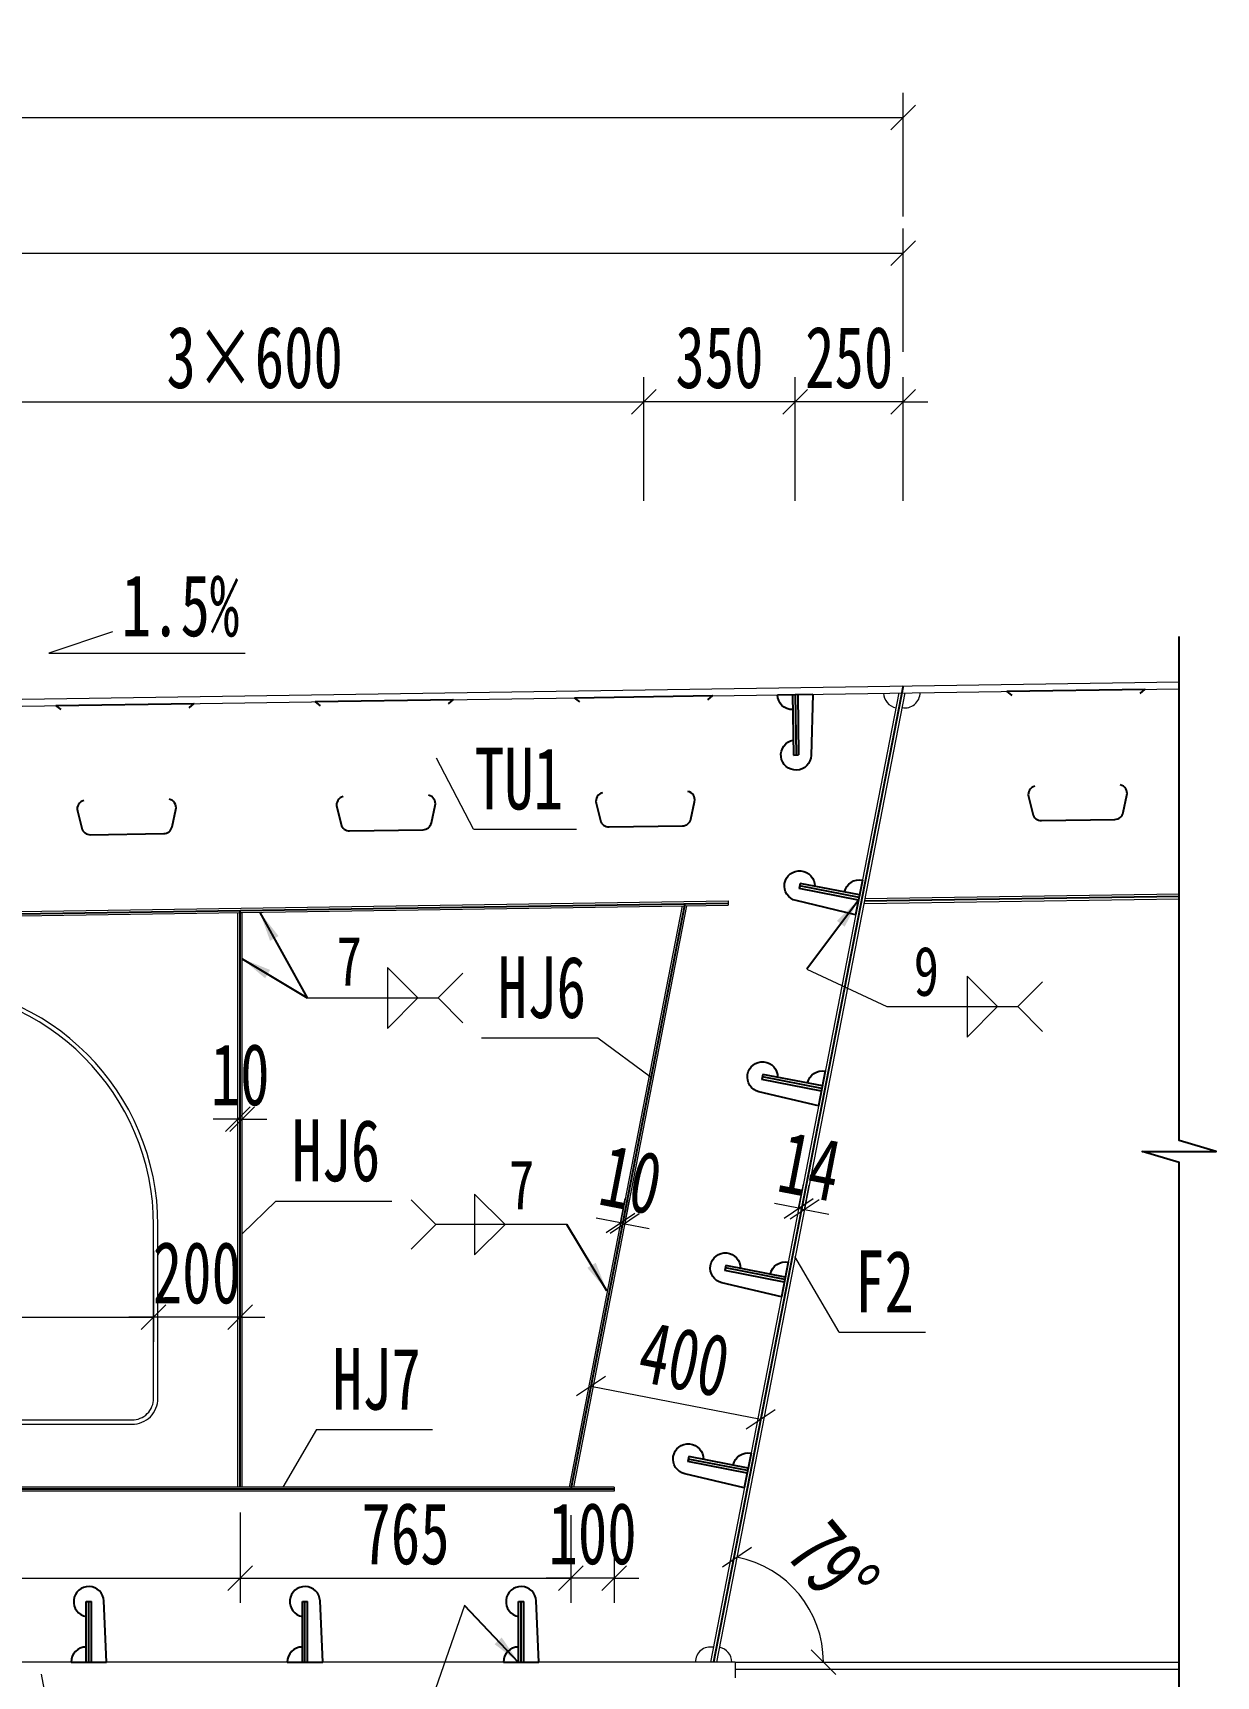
# Model space of a CAD drawing. Header units: millimetres. Extents: x -89049 to 410567, y -307459 to -100425.
# Drawn here: x 202742 to 205478, y -118473 to -114674 of the extents above; entities that cross this region are included whole.
import ezdxf
from ezdxf.enums import TextEntityAlignment as Align

# ---------------------------------------------------------------- set-up
doc = ezdxf.new("R2010")
doc.units = ezdxf.units.MM
doc.layers.get('Defpoints').update_dxf_attribs({"color": 8})
for name, color, linetype, lineweight in [('Dim', 4, 'Continuous', 15), ('文字', 7, 'Continuous', 15), ('细实线', 4, 'Continuous', 15), ('钢板粗线', 1, 'Continuous', 25), ('钢板细线', 6, 'Continuous', 15)]:
    doc.layers.add(name, color=color, linetype=linetype, lineweight=lineweight)
doc.layers.add('Text', color=4, linetype='Continuous')
doc.styles.add('111', font='', dxfattribs={"width": 0.7})
doc.styles.add('BM_Dim', font='', dxfattribs={"width": 0.85})
doc.styles.add('SMEDI', font='', dxfattribs={"width": 0.75})
doc.styles.get("Standard").update_dxf_attribs({"font": ''})
doc.styles.get('111').set_extended_font_data('仿宋_GB2312')
doc.styles.get('BM_Dim').set_extended_font_data('仿宋_GB2312')
doc.styles.get('SMEDI').set_extended_font_data('仿宋_GB2312')
doc.styles.get('Standard').set_extended_font_data('仿宋_GB2312')
doc.dimstyles.new('200', dxfattribs={"dimscale": 0, "dimtxt": 2.5, "dimasz": 1, "dimexe": 1, "dimexo": 1, "dimgap": 0.6, "dimtad": 1, "dimdec": 0, "dimdsep": 46, "dimtxsty": '111', "dimblk": 'OBLIQUE', "dimcen": 0, "dimclrd": 4, "dimclre": 4, "dimclrt": 4, "dimadec": 1, "dimazin": 2, "dimtfac": 1, "dimtdec": 0, "dimtix": 1, "dimtmove": 2, "dimatfit": 3, "dimfxl": 4, "dimfxlon": 1, "dimtolj": 1, "dimlwd": -1, "dimlwe": -1, "dimarcsym": 0})
doc.dimstyles.new('MSteel_1.0_1.0', dxfattribs={"dimtxt": 3, "dimasz": 1.2, "dimexe": 1, "dimexo": 1, "dimgap": 1, "dimtad": 3, "dimtoh": 1, "dimdec": 0, "dimzin": 0, "dimdsep": 46, "dimtxsty": 'Standard', "dimblk": 'ARCHTICK', "dimcen": 0.09, "dimclrd": 3, "dimclre": 3, "dimadec": 0, "dimazin": 0, "dimtfac": 1, "dimtdec": 4, "dimtofl": 0, "dimtmove": 0, "dimatfit": 3, "dimfxl": 1, "dimtolj": 1, "dimtzin": 0, "dimarcsym": 0})

# ---------------------------------------------------------------- blocks, each defined once
blk = doc.blocks.new('_Oblique')
at = {"color": 0, "linetype": 'ByBlock', "lineweight": -2}
blk.add_line((-0.5, -0.5), (0.5, 0.5), dxfattribs=at)
blk = doc.blocks.new('*D4913')
at = {"layer": 'Defpoints', "color": 0}
for p in [(204526.5, -117394.2), (204507, -117421.1), (204520.8, -117423.8)]:
    blk.add_point(p, dxfattribs=at)
at = {"layer": '细实线', "color": 4}
for p, q in [((204512.8, -117391.5), (204523.7, -117335.4)), ((204526.5, -117394.2), (204537.4, -117338.1)), ((204512.8, -117391.5), (204456.7, -117380.6)), ((204512.8, -117391.5), (204526.5, -117394.2)), ((204526.5, -117394.2), (204582.6, -117405.1))]:
    blk.add_line(p, q, dxfattribs=at)
at = {"layer": '细实线', "color": 4, "xscale": 57.14285714285715, "yscale": 57.14285714285715, "zscale": 57.14285714285715}
for p, rotation in [((204512.8, -117391.5), 348.9999999999923), ((204526.5, -117394.2), 168.9999999999923)]:
    blk.add_blockref('_Oblique', p, dxfattribs=dict(at, rotation=rotation))
at = {"layer": '细实线', "color": 4, "insert": (204538.9, -117294), "char_height": 142.86, "attachment_point": 5, "rotation": 349, "style": '111'}
blk.add_mtext('\\A1;14', dxfattribs=at)
blk = doc.blocks.new('*D4914')
at = {"layer": 'Defpoints', "color": 0}
for p in [(204754.7, -115182.8), (193572.4, -116176.6), (204754.7, -116183.5)]:
    blk.add_point(p, dxfattribs=at)
at = {"layer": '细实线', "color": 4}
for p, q in [((193572.4, -115411.4), (193572.4, -115125.7)), ((204754.7, -115411.4), (204754.7, -115125.7)), ((193572.4, -115182.8), (204754.7, -115182.8))]:
    blk.add_line(p, q, dxfattribs=at)
at = {"layer": '细实线', "color": 4, "xscale": 57.14285714285715, "yscale": 57.14285714285715, "zscale": 57.14285714285715, "rotation": 180}
blk.add_blockref('_Oblique', (193572.4, -115182.8), dxfattribs=at)
at = {"layer": '细实线', "color": 4, "xscale": 57.14285714285715, "yscale": 57.14285714285715, "zscale": 57.14285714285715}
blk.add_blockref('_Oblique', (204754.7, -115182.8), dxfattribs=at)
at = {"layer": '细实线', "color": 4, "insert": (199163.6, -115080.6), "char_height": 142.86, "attachment_point": 5, "style": '111'}
blk.add_mtext('\\A1;11179', dxfattribs=at)
blk = doc.blocks.new('*D4926')
at = {"layer": 'Defpoints', "color": 0}
for p in [(204754.7, -114869.5), (191442.4, -116169.7), (204754.7, -116183.5)]:
    blk.add_point(p, dxfattribs=at)
at = {"layer": '细实线', "color": 4}
for p, q in [((191442.4, -115098.1), (191442.4, -114812.4)), ((204754.7, -115098.1), (204754.7, -114812.4)), ((191442.4, -114869.5), (204754.7, -114869.5))]:
    blk.add_line(p, q, dxfattribs=at)
at = {"layer": '细实线', "color": 4, "xscale": 57.14285714285715, "yscale": 57.14285714285715, "zscale": 57.14285714285715, "rotation": 180}
blk.add_blockref('_Oblique', (191442.4, -114869.5), dxfattribs=at)
at = {"layer": '细实线', "color": 4, "xscale": 57.14285714285715, "yscale": 57.14285714285715, "zscale": 57.14285714285715}
blk.add_blockref('_Oblique', (204754.7, -114869.5), dxfattribs=at)
at = {"layer": '细实线', "color": 4, "insert": (198098.6, -114767.3), "char_height": 142.86, "attachment_point": 5, "style": '111'}
blk.add_mtext('\\A1;13309', dxfattribs=at)
blk = doc.blocks.new('U型肋1')
at = {"layer": 'Defpoints'}
blk.add_line((-160, 0), (160, 0), dxfattribs=at)
at = {"layer": '钢板粗线', "color": 6}
for p, q in [((147.8, -9.7), (160, 0)), ((-147.8, -9.7), (-160, 0))]:
    blk.add_line(p, q, dxfattribs=at)
blk.add_lwpolyline([(-98.8, -220.5, 0.414266), (-113.8, -244.5), (-104.5, -284.5, 0.348876), (-85, -300), (85, -300, 0.348876), (104.5, -284.5), (113.8, -244.5, 0.414091), (98.8, -220.5, 0.414091)], format="xyb", dxfattribs=at)
blk = doc.blocks.new('12-140加劲 有过焊孔')
at = {"layer": 'Defpoints'}
blk.add_line((0, 0), (0, 140), dxfattribs=at)
at = {"layer": '钢板粗线', "color": 7}
for p, q in [((-6, 0), (-6, 140)), ((-6, 140), (6, 140)), ((6, 0), (6, 140)), ((41, 0), (35, 141.5)), ((-41, 0), (41, 0))]:
    blk.add_line(p, q, dxfattribs=at)
for centre, start, end in [((0, 140), 2.441, 260.1291), ((-6, 0), 90, 180)]:
    blk.add_arc(centre, 35, start, end, dxfattribs=at)
blk = doc.blocks.new('14-160加劲 有过焊孔')
at = {"layer": 'Defpoints'}
blk.add_line((38609.4, 31489.3), (38609.4, 31629.3), dxfattribs=at)
at = {"layer": '钢板粗线', "color": 7}
for p, q in [((38603.4, 31489.3), (38603.4, 31629.3)), ((38603.4, 31629.3), (38615.4, 31629.3)), ((38615.4, 31489.3), (38615.4, 31629.3)), ((38650.4, 31489.3), (38644.3, 31630.8)), ((38568.4, 31489.3), (38650.4, 31489.3))]:
    blk.add_line(p, q, dxfattribs=at)
for centre, start, end in [((38609.4, 31629.3), 2.441, 260.1291), ((38603.4, 31489.3), 90, 180)]:
    blk.add_arc(centre, 35, start, end, dxfattribs=at)
blk = doc.blocks.new('*D4935')
at = {"layer": 'Defpoints', "color": 0}
for p in [(204504.7, -115526.9), (204754.7, -116183.5), (204504.7, -116203.3)]:
    blk.add_point(p, dxfattribs=at)
at = {"layer": '细实线', "color": 4}
for p, q in [((204504.7, -115755.4), (204504.7, -115469.7)), ((204754.7, -115755.4), (204754.7, -115469.7)), ((204504.7, -115526.9), (204447.6, -115526.9)), ((204754.7, -115526.9), (204504.7, -115526.9)), ((204754.7, -115526.9), (204811.8, -115526.9))]:
    blk.add_line(p, q, dxfattribs=at)
at = {"layer": '细实线', "color": 4, "xscale": 57.14285714285715, "yscale": 57.14285714285715, "zscale": 57.14285714285715}
blk.add_blockref('_Oblique', (204504.7, -115526.9), dxfattribs=at)
at = {"layer": '细实线', "color": 4, "xscale": 57.14285714285715, "yscale": 57.14285714285715, "zscale": 57.14285714285715, "rotation": 180}
blk.add_blockref('_Oblique', (204754.7, -115526.9), dxfattribs=at)
at = {"layer": '细实线', "color": 4, "insert": (204629.7, -115424.6), "char_height": 142.86, "attachment_point": 5, "style": '111'}
blk.add_mtext('\\A1;250', dxfattribs=at)
blk = doc.blocks.new('*D4936')
at = {"layer": 'Defpoints', "color": 0}
for p in [(204154.7, -115526.9), (202354.8, -116235.5), (204154.7, -116208.5)]:
    blk.add_point(p, dxfattribs=at)
at = {"layer": '细实线', "color": 4}
for p, q in [((202354.8, -115755.4), (202354.8, -115469.7)), ((204154.7, -115755.4), (204154.7, -115469.7)), ((202354.8, -115526.9), (204154.7, -115526.9))]:
    blk.add_line(p, q, dxfattribs=at)
at = {"layer": '细实线', "color": 4, "xscale": 57.14285714285715, "yscale": 57.14285714285715, "zscale": 57.14285714285715, "rotation": 180}
blk.add_blockref('_Oblique', (202354.8, -115526.9), dxfattribs=at)
at = {"layer": '细实线', "color": 4, "xscale": 57.14285714285715, "yscale": 57.14285714285715, "zscale": 57.14285714285715}
blk.add_blockref('_Oblique', (204154.7, -115526.9), dxfattribs=at)
at = {"layer": '细实线', "color": 4, "insert": (203254.7, -115424.6), "char_height": 142.86, "attachment_point": 5, "style": '111'}
blk.add_mtext('\\A1;3×600', dxfattribs=at)
blk = doc.blocks.new('*D4937')
at = {"layer": 'Defpoints', "color": 0}
for p in [(204154.7, -115526.9), (204154.7, -116208.5), (204504.7, -116203.3)]:
    blk.add_point(p, dxfattribs=at)
at = {"layer": '细实线', "color": 4}
for p, q in [((204154.7, -115755.4), (204154.7, -115469.7)), ((204504.7, -115755.4), (204504.7, -115469.7)), ((204504.7, -115526.9), (204154.7, -115526.9))]:
    blk.add_line(p, q, dxfattribs=at)
at = {"layer": '细实线', "color": 4, "xscale": 57.14285714285715, "yscale": 57.14285714285715, "zscale": 57.14285714285715, "rotation": 180}
blk.add_blockref('_Oblique', (204154.7, -115526.9), dxfattribs=at)
at = {"layer": '细实线', "color": 4, "xscale": 57.14285714285715, "yscale": 57.14285714285715, "zscale": 57.14285714285715}
blk.add_blockref('_Oblique', (204504.7, -115526.9), dxfattribs=at)
at = {"layer": '细实线', "color": 4, "insert": (204329.7, -115424.6), "char_height": 142.86, "attachment_point": 5, "style": '111'}
blk.add_mtext('\\A1;350', dxfattribs=at)
blk = doc.blocks.new('*D4940')
at = {"layer": 'Defpoints', "color": 0}
for p in [(203220.9, -118038), (203986.2, -118044), (203986.2, -118246.5)]:
    blk.add_point(p, dxfattribs=at)
at = {"layer": '细实线', "color": 4}
for p, q in [((203220.9, -118095.2), (203220.9, -118303.7)), ((203986.2, -118101.2), (203986.2, -118303.7)), ((203220.9, -118246.5), (203986.2, -118246.5))]:
    blk.add_line(p, q, dxfattribs=at)
at = {"layer": '细实线', "color": 4, "xscale": 57.14285714285715, "yscale": 57.14285714285715, "zscale": 57.14285714285715, "rotation": 180}
blk.add_blockref('_Oblique', (203220.9, -118246.5), dxfattribs=at)
at = {"layer": '细实线', "color": 4, "xscale": 57.14285714285715, "yscale": 57.14285714285715, "zscale": 57.14285714285715}
blk.add_blockref('_Oblique', (203986.2, -118246.5), dxfattribs=at)
at = {"layer": '细实线', "color": 4, "insert": (203603.5, -118144.3), "char_height": 142.86, "attachment_point": 5, "style": '111'}
blk.add_mtext('\\A1;765', dxfattribs=at)
blk = doc.blocks.new('*D4941')
at = {"layer": 'Defpoints', "color": 0}
for p in [(201720.9, -117950.5), (203220.9, -118038), (203220.9, -118246.5)]:
    blk.add_point(p, dxfattribs=at)
at = {"layer": '细实线', "color": 4}
for p, q in [((201720.9, -118018), (201720.9, -118303.7)), ((203220.9, -118095.2), (203220.9, -118303.7)), ((201720.9, -118246.5), (203220.9, -118246.5))]:
    blk.add_line(p, q, dxfattribs=at)
at = {"layer": '细实线', "color": 4, "xscale": 57.14285714285715, "yscale": 57.14285714285715, "zscale": 57.14285714285715, "rotation": 180}
blk.add_blockref('_Oblique', (201720.9, -118246.5), dxfattribs=at)
at = {"layer": '细实线', "color": 4, "xscale": 57.14285714285715, "yscale": 57.14285714285715, "zscale": 57.14285714285715}
blk.add_blockref('_Oblique', (203220.9, -118246.5), dxfattribs=at)
at = {"layer": '细实线', "color": 4, "insert": (202470.9, -118144.3), "char_height": 142.86, "attachment_point": 5, "style": '111'}
blk.add_mtext('\\A1;1500', dxfattribs=at)
blk = doc.blocks.new('*D4942')
at = {"layer": 'Defpoints', "color": 0}
for p in [(203020.9, -117433.1), (201920.9, -117467.5), (203020.9, -117643.4)]:
    blk.add_point(p, dxfattribs=at)
at = {"layer": '细实线', "color": 4}
for p, q in [((203020.9, -117490.2), (203020.9, -117700.5)), ((201920.9, -117524.7), (201920.9, -117700.5)), ((201920.9, -117643.4), (203020.9, -117643.4))]:
    blk.add_line(p, q, dxfattribs=at)
at = {"layer": '细实线', "color": 4, "xscale": 57.14285714285715, "yscale": 57.14285714285715, "zscale": 57.14285714285715, "rotation": 180}
blk.add_blockref('_Oblique', (201920.9, -117643.4), dxfattribs=at)
at = {"layer": '细实线', "color": 4, "xscale": 57.14285714285715, "yscale": 57.14285714285715, "zscale": 57.14285714285715}
blk.add_blockref('_Oblique', (203020.9, -117643.4), dxfattribs=at)
at = {"layer": '细实线', "color": 4, "insert": (202470.9, -117541.1), "char_height": 142.86, "attachment_point": 5, "style": '111'}
blk.add_mtext('\\A1;1100', dxfattribs=at)
blk = doc.blocks.new('_ArchTick')
at = {"color": 0, "linetype": 'ByBlock', "const_width": 0.15}
blk.add_lwpolyline([(-0.5, -0.5), (0.5, 0.5)], dxfattribs=at)
blk = doc.blocks.new('*D4947')
at = {"layer": 'Defpoints', "color": 0}
for p in [(203986.2, -118043.9), (204086.3, -118044), (203986.2, -118246.5)]:
    blk.add_point(p, dxfattribs=at)
at = {"layer": '细实线', "color": 4}
for p, q in [((203986.2, -118101.1), (203986.2, -118303.7)), ((204086.3, -118101.2), (204086.3, -118303.7)), ((203986.2, -118246.5), (203929, -118246.5)), ((204086.3, -118246.5), (203986.2, -118246.5)), ((204086.3, -118246.5), (204143.4, -118246.5))]:
    blk.add_line(p, q, dxfattribs=at)
at = {"layer": '细实线', "color": 4, "xscale": 57.14285714285715, "yscale": 57.14285714285715, "zscale": 57.14285714285715}
blk.add_blockref('_Oblique', (203986.2, -118246.5), dxfattribs=at)
at = {"layer": '细实线', "color": 4, "xscale": 57.14285714285715, "yscale": 57.14285714285715, "zscale": 57.14285714285715, "rotation": 180}
blk.add_blockref('_Oblique', (204086.3, -118246.5), dxfattribs=at)
at = {"layer": '细实线', "color": 4, "insert": (204036.2, -118144.3), "char_height": 142.86, "attachment_point": 5, "style": '111'}
blk.add_mtext('\\A1;100', dxfattribs=at)
blk = doc.blocks.new('*D4948')
at = {"layer": 'Defpoints', "color": 0}
for p in [(204110.6, -117427.1), (204095.4, -117452.6), (204105.3, -117454.5)]:
    blk.add_point(p, dxfattribs=at)
at = {"layer": '细实线', "color": 4}
for p, q in [((204100.8, -117425.1), (204111.7, -117369.1)), ((204110.6, -117427.1), (204121.5, -117371)), ((204100.8, -117425.1), (204044.7, -117414.2)), ((204100.8, -117425.1), (204110.6, -117427.1)), ((204110.6, -117427.1), (204166.7, -117438))]:
    blk.add_line(p, q, dxfattribs=at)
at = {"layer": '细实线', "color": 4, "xscale": 57.14285714285715, "yscale": 57.14285714285715, "zscale": 57.14285714285715}
for p, rotation in [((204100.8, -117425.1), 349.0000000000052), ((204110.6, -117427.1), 169.0000000000052)]:
    blk.add_blockref('_Oblique', p, dxfattribs=dict(at, rotation=rotation))
at = {"layer": '细实线', "color": 4, "insert": (204125.2, -117325.7), "char_height": 142.86, "attachment_point": 5, "rotation": 349, "style": '111'}
blk.add_mtext('\\A1;10', dxfattribs=at)
blk = doc.blocks.new('*D4949')
at = {"layer": 'Defpoints', "color": 0}
for p in [(203225.9, -117185.2), (203215.9, -117240), (203225.9, -117240)]:
    blk.add_point(p, dxfattribs=at)
at = {"layer": '细实线', "color": 4}
for p, q in [((203215.9, -117185.2), (203215.9, -117128.1)), ((203225.9, -117185.2), (203225.9, -117128.1)), ((203215.9, -117185.2), (203158.7, -117185.2)), ((203215.9, -117185.2), (203225.9, -117185.2)), ((203225.9, -117185.2), (203283, -117185.2))]:
    blk.add_line(p, q, dxfattribs=at)
at = {"layer": '细实线', "color": 4, "xscale": 57.14285714285715, "yscale": 57.14285714285715, "zscale": 57.14285714285715}
blk.add_blockref('_Oblique', (203215.9, -117185.2), dxfattribs=at)
at = {"layer": '细实线', "color": 4, "xscale": 57.14285714285715, "yscale": 57.14285714285715, "zscale": 57.14285714285715, "rotation": 180}
blk.add_blockref('_Oblique', (203225.9, -117185.2), dxfattribs=at)
at = {"layer": '细实线', "color": 4, "insert": (203220.9, -117083), "char_height": 142.86, "attachment_point": 5, "style": '111'}
blk.add_mtext('\\A1;10', dxfattribs=at)
blk = doc.blocks.new('*D4950')
at = {"layer": 'Defpoints', "color": 0}
for p in [(203020.9, -117467.5), (203220.9, -117525.9), (203020.9, -117643.4)]:
    blk.add_point(p, dxfattribs=at)
at = {"layer": '细实线', "color": 4}
for p, q in [((203020.9, -117524.7), (203020.9, -117700.5)), ((203220.9, -117583.1), (203220.9, -117700.5)), ((203020.9, -117643.4), (202963.7, -117643.4)), ((203220.9, -117643.4), (203020.9, -117643.4)), ((203220.9, -117643.4), (203278, -117643.4))]:
    blk.add_line(p, q, dxfattribs=at)
at = {"layer": '细实线', "color": 4, "xscale": 57.14285714285715, "yscale": 57.14285714285715, "zscale": 57.14285714285715}
blk.add_blockref('_Oblique', (203020.9, -117643.4), dxfattribs=at)
at = {"layer": '细实线', "color": 4, "xscale": 57.14285714285715, "yscale": 57.14285714285715, "zscale": 57.14285714285715, "rotation": 180}
blk.add_blockref('_Oblique', (203220.9, -117643.4), dxfattribs=at)
at = {"layer": '细实线', "color": 4, "insert": (203120.9, -117541.1), "char_height": 142.86, "attachment_point": 5, "style": '111'}
blk.add_mtext('\\A1;200', dxfattribs=at)
blk = doc.blocks.new('角焊缝2')
at = {"layer": 'Dim'}
blk.add_line((-3138.009, 370.223), (-3132.704, 370.223), dxfattribs=at)
blk.add_lwpolyline([(-3134.754, 371.455), (-3134.754, 368.992), (-3133.523, 370.223)], close=True, dxfattribs=at)
blk.add_lwpolyline([(-3131.704, 369.223), (-3132.704, 370.223), (-3131.704, 371.223)], dxfattribs=at)
blk = doc.blocks.new('角焊缝1')
at = {"layer": 'Dim'}
blk.add_line((-3101.175, 370.223), (-3106.48, 370.223), dxfattribs=at)
blk.add_lwpolyline([(-3107.48, 369.223), (-3106.48, 370.223), (-3107.48, 371.223)], dxfattribs=at)
blk.add_lwpolyline([(-3104.907, 371.455), (-3104.907, 368.992), (-3103.675, 370.223)], close=True, dxfattribs=at)
blk = doc.blocks.new('*D4954')
at = {"layer": 'Defpoints', "color": 0}
for p in [(204058.2, -117670.6), (204450.8, -117746.9), (204425.1, -117879.2)]:
    blk.add_point(p, dxfattribs=at)
at = {"layer": '细实线', "color": 4}
for p, q in [((204047.3, -117726.7), (204021.5, -117859)), ((204032.4, -117802.9), (204425.1, -117879.2)), ((204439.9, -117803), (204414.2, -117935.3))]:
    blk.add_line(p, q, dxfattribs=at)
at = {"layer": '细实线', "color": 4, "xscale": 57.14285714285715, "yscale": 57.14285714285715, "zscale": 57.14285714285715}
for p, rotation in [((204032.4, -117802.9), 169.000000000007), ((204425.1, -117879.2), 349.000000000007)]:
    blk.add_blockref('_Oblique', p, dxfattribs=dict(at, rotation=rotation))
at = {"layer": '细实线', "color": 4, "insert": (204248.3, -117740.7), "char_height": 142.86, "attachment_point": 5, "rotation": 349, "style": '111'}
blk.add_mtext('\\A1;400', dxfattribs=at)
blk = doc.blocks.new('*D4989')
at = {"layer": 'Defpoints', "color": 0}
for p in [(204758.7, -116199.5), (204544.4, -118331.5), (204323, -118441), (204365.9, -118441), (205392.8, -118441)]:
    blk.add_point(p, dxfattribs=at)
at = {"layer": '细实线', "color": 4}
blk.add_arc((204323, -118441), 247.1, 0, 79, dxfattribs=at)
at = {"layer": '细实线', "color": 4, "xscale": 57.14285714285715, "yscale": 57.14285714285715, "zscale": 57.14285714285715}
for p, rotation in [((204370.2, -118198.5), 168.9999999999934), ((204570.1, -118441), 270)]:
    blk.add_blockref('_Oblique', p, dxfattribs=dict(at, rotation=rotation))
at = {"layer": '细实线', "color": 4, "insert": (204592.5, -118218.9), "char_height": 142.86, "attachment_point": 5, "rotation": 309.5, "style": '111'}
blk.add_mtext('\\A1;79%%d', dxfattribs=at)

msp = doc.modelspace()

# ---------------------------------------------------------------- linework, layer by layer
at = {"layer": 'Defpoints'}
for p, q in [((204754.7, -116183.5), (204315.9, -118441)), ((204665.1, -116680.9), (205392.8, -116670))]:
    msp.add_line(p, q, dxfattribs=at)
at = {"layer": 'Defpoints', "color": 8}
for p, q in [((200847.8, -116738.2), (204349.6, -116685.7)), ((204249.3, -116687.2), (203986.2, -118041)), ((203220.9, -118036), (203220.9, -116703.2)), ((204086.2, -118041), (200847.8, -118041))]:
    msp.add_line(p, q, dxfattribs=at)
at = {"layer": 'Defpoints', "color": 4}
msp.add_lwpolyline([(205392.8, -118578.7), (205392.8, -117285.9), (205307.1, -117260.2), (205478.5, -117260.2), (205392.8, -117234.5), (205392.8, -117200.2), (205392.8, -116069)], dxfattribs=at)
at = {"layer": 'Dim', "color": 8}
msp.add_line((204531.8, -116838.3), (204716.6, -116925.2), dxfattribs=at)
at = {"layer": '细实线'}
for p, q in [((202925.5, -116058.3), (202778.2, -116108.1)), ((202778.2, -116108.1), (203232.9, -116108.1)), ((203760.9, -116514.9), (203675.5, -116350.3)), ((203760.9, -116514.9), (203998.8, -116514.9)), ((203779.3, -116997.4), (204048.1, -116997.4)), ((204048.1, -116997.4), (204169.2, -117086.8)), ((203303.5, -117374.9), (203225.9, -117450.7)), ((203303.5, -117374.9), (203572.2, -117374.9)), ((204606.6, -117677.9), (204504, -117502.9)), ((204606.6, -117677.9), (204806.2, -117677.9)), ((203397.5, -117903.1), (203319.7, -118036)), ((203397.5, -117903.1), (203666.2, -117903.1)), ((203740.3, -118309.8), (203627.9, -118632.6)), ((202803.2, -118690.6), (202761.5, -118469))]:
    msp.add_line(p, q, dxfattribs=at)
at = {"layer": '钢板细线'}
for p, q in [((204744.4, -116199.7), (204308.8, -118441)), ((204758.7, -116199.5), (204323, -118441)), ((200847.8, -116733.2), (204349.5, -116680.7)), ((200847.9, -116743.2), (204349.7, -116690.7)), ((204243.2, -116692.3), (203982, -118036)), ((204253.4, -116692.1), (203992.2, -118036)), ((204349.5, -116680.7), (204349.7, -116690.7)), ((204664, -116687), (205392.8, -116676)), ((204666.3, -116674.9), (205392.8, -116664)), ((203215.9, -118036), (203215.9, -116708.3)), ((203225.9, -118036), (203225.9, -116708.1)), ((204086.2, -118036), (200847.8, -118036)), ((204086.2, -118046), (200847.8, -118046)), ((204086.2, -118036), (204086.2, -118046)), ((204365.9, -118441), (195608.3, -118441)), ((204365.9, -118441), (204365.9, -118477)), ((204365.9, -118441), (205392.8, -118441)), ((204365.9, -118457), (205392.8, -118457))]:
    msp.add_line(p, q, dxfattribs=at)
for points in [[(191442.4, -116155.3), (200554.7, -116246.5), (205392.8, -116174)], [(191442.4, -116171.3), (200554.8, -116262.5), (205392.8, -116190)]]:
    msp.add_lwpolyline(points, dxfattribs=at)
for points in [[(203030.9, -117431, 1), (201910.9, -117431), (201910.9, -117831, 0.414214), (201970.9, -117891), (202970.9, -117891, 0.414214), (203030.9, -117831)], [(203020.9, -117431, 1), (201920.9, -117431), (201920.9, -117831, 0.414214), (201970.9, -117881), (202970.9, -117881, 0.414214), (203020.9, -117831)]]:
    msp.add_lwpolyline(points, format="xyb", close=True, dxfattribs=at)
for centre, start, end in [((204744.4, -116199.7), 180.8623, 259), ((204758.7, -116199.5), 259, 0.8594), ((204308.8, -118441), 79, 180), ((204323, -118441), 0, 79)]:
    msp.add_arc(centre, 35, start, end, dxfattribs=at)

# ---------------------------------------------------------------- block references
at = {"layer": '细实线', "color": 8, "xscale": 57.1428571428572, "yscale": 57.1428571428572, "zscale": 57.1428571428572}
for name, p in [('角焊缝2', (382690.8, -138060.8)), ('角焊缝2', (384031.4, -138080.8)), ('角焊缝1', (381186.5, -138584.5))]:
    msp.add_blockref(name, p, dxfattribs=at)
at = {"layer": '钢板细线'}
for name, p, rotation in [('U型肋1', (205154.7, -116193.5), 0.8593722436389808), ('U型肋1', (202954.8, -116226.5), 0.8593722436389808), ('U型肋1', (203554.7, -116217.5), 0.8593722436389808), ('U型肋1', (204154.7, -116208.5), 0.8593722436389808), ('12-140加劲 有过焊孔', (202870.9, -118441), 359.9999999999935), ('12-140加劲 有过焊孔', (203370.9, -118441), 359.9999999999935), ('12-140加劲 有过焊孔', (203870.9, -118441), 359.9999999999935)]:
    msp.add_blockref(name, p, dxfattribs=dict(at, rotation=rotation))
at = {"layer": '钢板细线', "xscale": -1}
for name, p, rotation in [('12-140加劲 有过焊孔', (204504.7, -116203.3), 180.8593722436302), ('14-160加劲 有过焊孔', (242930.2, -84781.2), 78.99999999987999), ('14-160加劲 有过焊孔', (242844.4, -85223), 78.99999999987999), ('14-160加劲 有过焊孔', (242758.5, -85664.7), 78.99999999987999), ('14-160加劲 有过焊孔', (242672.6, -86106.4), 78.99999999987999)]:
    msp.add_blockref(name, p, dxfattribs=dict(at, rotation=rotation))

# ---------------------------------------------------------------- texts
at = {"layer": 'Text', "style": 'SMEDI', "width": 0.75}
for s, p in [('7', (203444.1, -116819.7)), ('9', (204778.9, -116843.1)), ('7', (203842.9, -117336.9))]:
    msp.add_text(s, height=114.3, dxfattribs=at).set_placement(p, align=Align.MIDDLE_LEFT)
at = {"layer": '文字', "style": 'BM_Dim', "width": 0.7}
for s, p in [('1.5%', (203083, -116111.6)), ('TU1', (203865.8, -116511.9)), ('HJ6', (203918.8, -116994.3)), ('HJ6', (203443, -117371.8)), ('F2', (204711.5, -117674.8)), ('HJ7', (203537, -117900))]:
    msp.add_text(s, height=142.86, dxfattribs=at).set_placement(p, align=Align.BOTTOM_CENTER)

# ---------------------------------------------------------------- dimensions: what is measured, and where the dimension line sits
at = {"layer": '细实线'}
for base, p1, p2, text, picture, middle in [((204754.7, -114869.5), (191442.4, -116169.7), (204754.7, -116183.5), '13309', '*D4926', (198098.6, -114767.3)), ((204754.7, -115182.8), (193572.4, -116176.6), (204754.7, -116183.5), '11179', '*D4914', (199163.6, -115080.6)), ((204154.7, -115526.9), (202354.8, -116235.5), (204154.7, -116208.5), '3×600', '*D4936', (203254.7, -115424.6))]:
    dim = msp.add_linear_dim(base=base, p1=p1, p2=p2, text=text, dimstyle='200', override={"dimscale": 57.142857, "dimtxsty": '111', "dimblk": 'Oblique'}, dxfattribs=at)
    dim.commit()
    dim.dimension.update_dxf_attribs({"geometry": picture, "text_midpoint": middle})
for base, p1, p2, picture, middle in [((204154.7, -115526.9), (204504.7, -116203.3), (204154.7, -116208.5), '*D4937', (204329.7, -115424.6)), ((204504.7, -115526.9), (204754.7, -116183.5), (204504.7, -116203.3), '*D4935', (204629.7, -115424.6)), ((203225.9, -117185.2), (203215.9, -117240), (203225.9, -117240), '*D4949', (203220.9, -117083)), ((203020.9, -117643.4), (201920.9, -117467.5), (203020.9, -117433.1), '*D4942', (202470.9, -117541.1)), ((203220.9, -118246.5), (201720.9, -117950.5), (203220.9, -118038), '*D4941', (202470.9, -118144.3)), ((203986.2, -118246.5), (203220.9, -118038), (203986.2, -118044), '*D4940', (203603.5, -118144.3)), ((203986.2, -118246.5), (204086.3, -118044), (203986.2, -118043.9), '*D4947', (204036.2, -118144.3))]:
    dim = msp.add_linear_dim(base=base, p1=p1, p2=p2, dimstyle='200', override={"dimscale": 57.142857, "dimblk": 'Oblique'}, dxfattribs=at)
    dim.commit()
    dim.dimension.update_dxf_attribs({"geometry": picture, "text_midpoint": middle})
dim = msp.add_angular_dim_2l(base=(204544.4, -118331.5), line1=((204758.7, -116199.5), (204323, -118441)), line2=((204365.9, -118441), (205392.8, -118441)), dimstyle='200', override={"dimscale": 57.142857, "dimblk": 'Oblique'}, dxfattribs=at)
dim.commit()
dim.dimension.update_dxf_attribs({"geometry": '*D4989', "text_midpoint": (204592.5, -118218.9)})
for p1, p2, distance, picture, middle in [((204507, -117421.1), (204520.8, -117423.8), 30.2, '*D4913', (204538.9, -117294)), ((204095.4, -117452.6), (204105.3, -117454.5), 27.9, '*D4948', (204125.2, -117325.7)), ((204058.2, -117670.6), (204450.8, -117746.9), -134.8, '*D4954', (204248.3, -117740.7))]:
    dim = msp.add_aligned_dim(p1=p1, p2=p2, distance=distance, dimstyle='200', override={"dimscale": 57.142857, "dimblk": 'Oblique'}, dxfattribs=at)
    dim.commit()
    dim.dimension.update_dxf_attribs({"geometry": picture, "text_midpoint": middle})
dim = msp.add_linear_dim(base=(203020.9, -117643.4), p1=(203220.9, -117525.9), p2=(203020.9, -117467.5), angle=180, dimstyle='200', override={"dimscale": 57.142857, "dimblk": 'Oblique'}, dxfattribs=at)
dim.commit()
dim.dimension.update_dxf_attribs({"geometry": '*D4950', "text_midpoint": (203120.9, -117541.1)})

# ---------------------------------------------------------------- leaders
at = {"layer": 'Dim'}
for points in [[(204651.3, -116678.7), (204531.8, -116838.3)], [(203266.9, -116707.5), (203376, -116905.2)], [(203225.9, -116814.6), (203376, -116905.2)], [(204069.3, -117582), (203976.5, -117428.9)], [(203864.9, -118441.5), (203740.3, -118309.8)]]:
    msp.add_leader(points, dimstyle='MSteel_1.0_1.0', override={"dimscale": 57.142857, "dimclrd": 256}, dxfattribs=at)

doc.saveas('drawing.dxf')
